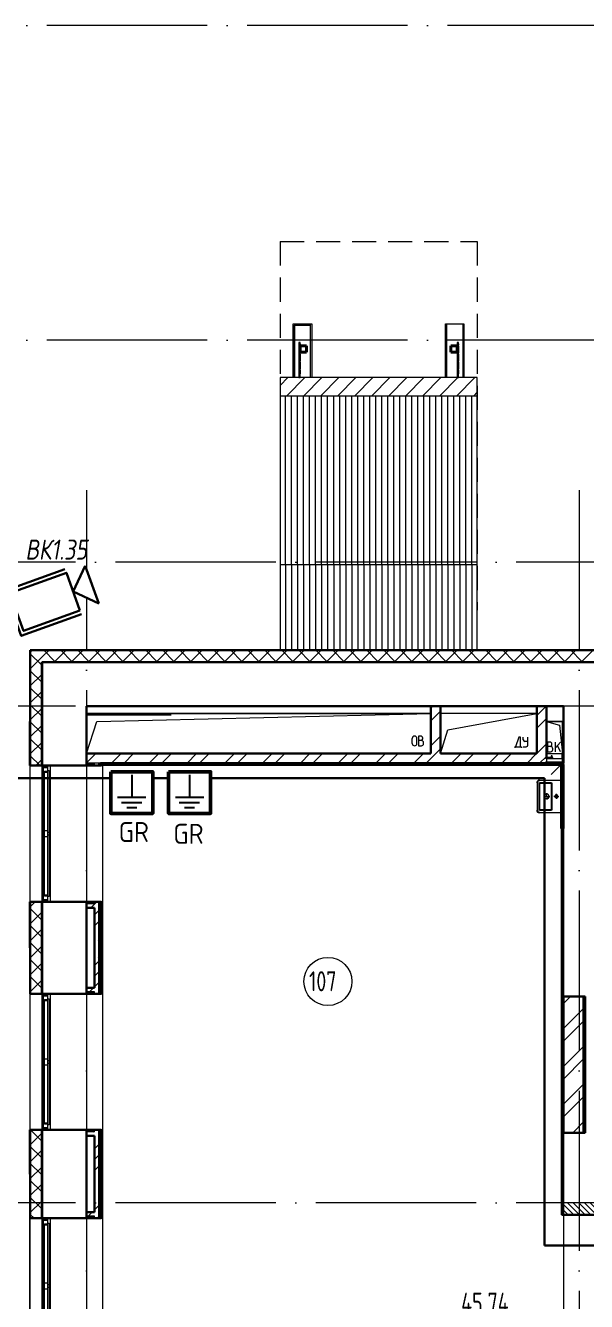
# Model space of a CAD drawing. Header units: millimetres. Extents: x -495897 to 1376592, y -28539 to 470976.
# Drawn here: x -66972 to -59972, y 347623 to 363555 of the extents above; entities that cross this region are included whole.
import ezdxf
from ezdxf.enums import TextEntityAlignment as Align

# ---------------------------------------------------------------- set-up
doc = ezdxf.new("R2010")
doc.units = ezdxf.units.MM
doc.set_wipeout_variables(frame=1)
for name, pattern in [('ADSK_Линия сетки', [25, 20, -2.5, 0, -2.5]), ('ADSK_Штриховая_ш2 п1_5', [4.5, 3, -1.5]), ('ADSK_Штриховая_ш3 п1_5', [4.5, 3, -1.5])]:
    doc.linetypes.add(name, pattern=pattern)
for name, color, linetype, lineweight in [('_ Окна', 7, 'Continuous', 9), ('RC-Видеонаблюдение', 5, 'Continuous', 30), ('RC-Линии_связи-Адресные', 5, 'Continuous', 30), ('Витраж', 7, 'Continuous', 9), ('Двери', 252, 'Continuous', 9), ('Крыша', 7, 'Continuous', 9), ('Крыша штриховка', 7, 'Continuous', 9), ('Линии', 7, 'Continuous', 9), ('Марки помещений', 252, 'Continuous', 20), ('Несущие колонны', 252, 'Continuous', 18), ('НО ВН - ВК', 164, 'Continuous', 50), ('Оборудование', 8, 'Continuous', 18), ('Ограждение', 252, 'Continuous', 9), ('Окна', 252, 'Continuous', 9), ('Оси', 252, 'Continuous', 9), ('Перекрытие', 252, 'Continuous', 18), ('Стены внутренние', 7, 'Continuous', 18), ('Стены наружные', 7, 'Continuous', 18), ('Стены штриховка', 7, 'Continuous', 9)]:
    doc.layers.add(name, color=color, linetype=linetype, lineweight=lineweight)
doc.layers.add('RC-Позиционные_обозначения', color=7, linetype='Continuous')
doc.layers.add('Узлы', color=7, linetype='Continuous')
doc.styles.add('GOST Common_3', font='', dxfattribs={"height": 3.5})
doc.styles.add('ISOCPEUR', font='isocpeur.ttf', dxfattribs={"width": 0.9, "height": 350})
doc.styles.add('RubezhCAD', font='', dxfattribs={"oblique": 10})
doc.styles.get("Standard").update_dxf_attribs({"font": ''})
doc.styles.get('GOST Common_3').set_extended_font_data('GOST 2.304 type A')
doc.styles.get('RubezhCAD').set_extended_font_data('GOST type A')
doc.styles.get('Standard').set_extended_font_data('GOST type B')

# ---------------------------------------------------------------- blocks, each defined once
blk = doc.blocks.new('RC-UGO-CAM-03')
blk.add_attdef('PSTN', text='', height=2.5).set_placement((4.63, 3.28), align=Align.BOTTOM_LEFT)
blk.add_wipeout([(3.74, 0), (6.24, 2.5), (6.24, -2.5)])
blk.add_line((6.24, 2.5), (6.24, -2.5))
blk.add_wipeout([(-3.74, -2.5), (-3.74, 2.5), (3.74, 2.5), (3.74, -2.5)])
for q in [(6.24, 2.5), (6.24, -2.5)]:
    blk.add_line((3.74, 0), q)
blk.add_lwpolyline([(3.74, 3), (-4.24, 3), (-4.24, -3), (3.74, -3)])
blk.add_lwpolyline([(3.74, -2.5), (3.74, 2.5), (-3.74, 2.5), (-3.74, -2.5), (3.74, -2.5)], close=True)
blk = doc.blocks.new('1 этаж')
at = {"layer": 'Двери', "lineweight": 18, "true_color": 0x636466}
h = blk.add_hatch(dxfattribs=at)
h.set_pattern_fill('FP_2', color=251, angle=-90, style=0, pattern_type=2)
h.set_pattern_definition([(315, (-59305.8, -12318.73), (35.3553, 35.3553), [])])
h.paths.add_polyline_path([(-59501, -13344), (-59111, -13344), (-59111, -13194), (-59501, -13194), (-59501, -13204)])
h.paths.add_polyline_path([(-59501, -11544), (-59501, -11694), (-59111, -11694), (-59111, -11544)])
at = {"color": 251, "lineweight": 18, "true_color": 0x636466}
for p, q in [((-61156, -5434), (-65456, -5434)), ((-65456, -5934), (-65324, -5534)), ((-65324, -5534), (-61156, -5434)), ((-59836, -5434), (-61036, -5434)), ((-60946, -5637), (-59836, -5434)), ((-59716, -5534), (-59552, -5578)), ((-59516, -5534), (-59716, -5534)), ((-59516, -5934), (-59516, -5534)), ((-61282, -5716), (-61312, -5716)), ((-61312, -5716), (-61312, -5836)), ((-61036, -5934), (-60946, -5637)), ((-60058, -5729), (-60101, -5849)), ((-60038, -5729), (-60058, -5729)), ((-60038, -5849), (-60038, -5729)), ((-60004, -5762), (-60004, -5729)), ((-59946, -5829), (-59946, -5729)), ((-59552, -5578), (-59516, -5934)), ((-61389, -5808), (-61389, -5745)), ((-61332, -5808), (-61332, -5745)), ((-61278, -5770), (-61312, -5770)), ((-61312, -5836), (-61275, -5836)), ((-61258, -5750), (-61258, -5740)), ((-61248, -5810), (-61248, -5800)), ((-60111, -5849), (-60111, -5864)), ((-60101, -5849), (-60111, -5849)), ((-60101, -5849), (-60038, -5849)), ((-60038, -5849), (-60028, -5849)), ((-60028, -5849), (-60028, -5864)), ((-60004, -5849), (-59966, -5849)), ((-59946, -5782), (-59984, -5782)), ((-59670, -5791), (-59700, -5791)), ((-59700, -5791), (-59700, -5911)), ((-59666, -5845), (-59700, -5845)), ((-59646, -5825), (-59646, -5815)), ((-59636, -5885), (-59636, -5875)), ((-59540, -5791), (-59600, -5863)), ((-59600, -5911), (-59600, -5791)), ((-59540, -5911), (-59576, -5834)), ((-59700, -5911), (-59663, -5911))]:
    blk.add_line(p, q, dxfattribs=at)
for centre, radius, start, end in [((-61360, -5745), 28.7, 0, 180), ((-61282, -5740), 23.3, 0, 90), ((-61360, -5808), 28.7, 180, 0), ((-61278, -5750), 20, 270, 0), ((-61278, -5800), 30, 0, 90), ((-61275, -5810), 26.7, 270, 0), ((-59984, -5762), 20, 180, 270), ((-59966, -5829), 20, 270, 0), ((-59670, -5815), 23.3, 0, 90), ((-59666, -5825), 20, 270, 0), ((-59666, -5875), 30, 0, 90), ((-59663, -5885), 26.7, 270, 0)]:
    blk.add_arc(centre, radius, start, end, dxfattribs=at)
at = {"layer": '_ Окна', "color": 251, "true_color": 0x636466}
for p, q in [((-65996, -6084), (-65996, -6109)), ((-65996, -6109), (-65938, -6109)), ((-65938, -6109), (-65938, -6084)), ((-65938, -7759), (-65996, -7759)), ((-65996, -7759), (-65996, -7784)), ((-65938, -7784), (-65938, -7759)), ((-65996, -8934), (-65996, -8959)), ((-65996, -8959), (-65938, -8959)), ((-65938, -8959), (-65938, -8934)), ((-65938, -10609), (-65996, -10609)), ((-65996, -10609), (-65996, -10634)), ((-65938, -10634), (-65938, -10609)), ((-65996, -11734), (-65996, -11759)), ((-65996, -11759), (-65938, -11759)), ((-65938, -11759), (-65938, -11734))]:
    blk.add_line(p, q, dxfattribs=at)
at = {"layer": '_ Окна', "color": 251, "lineweight": 18, "true_color": 0x636466}
for p, q in [((-65938, -6109), (-65996, -6109)), ((-65996, -6109), (-65996, -6168)), ((-65996, -6168), (-65979, -6173)), ((-65979, -6155), (-65938, -6155)), ((-65979, -6167), (-65979, -6155)), ((-65938, -6147), (-65938, -6109)), ((-65979, -7695), (-65996, -7699)), ((-65996, -7699), (-65996, -7759)), ((-65996, -7759), (-65938, -7759)), ((-65979, -7713), (-65979, -7701)), ((-65938, -7713), (-65979, -7713)), ((-65938, -7759), (-65938, -7721)), ((-65938, -8959), (-65996, -8959)), ((-65996, -8959), (-65996, -9018)), ((-65996, -9018), (-65979, -9023)), ((-65979, -9005), (-65938, -9005)), ((-65979, -9017), (-65979, -9005)), ((-65938, -8997), (-65938, -8959)), ((-65979, -10545), (-65996, -10549)), ((-65996, -10549), (-65996, -10609)), ((-65996, -10609), (-65938, -10609)), ((-65979, -10563), (-65979, -10551)), ((-65938, -10563), (-65979, -10563)), ((-65938, -10609), (-65938, -10571)), ((-65938, -11759), (-65996, -11759)), ((-65996, -11759), (-65996, -11818)), ((-65938, -11797), (-65938, -11759)), ((-65996, -11818), (-65979, -11823)), ((-65979, -11805), (-65938, -11805)), ((-65979, -11817), (-65979, -11805))]:
    blk.add_line(p, q, dxfattribs=at)
at = {"layer": 'Витраж', "color": 251, "lineweight": 18, "true_color": 0x636466, "extrusion": (0, 0, -1)}
for p, q in [((-62789, -803), (-62804, -803)), ((-62804, -803), (-62804, -818)), ((-62804, -818), (-62789, -818)), ((-62789, -834), (-62804, -834)), ((-62804, -834), (-62804, -849)), ((-62804, -849), (-62789, -849)), ((-62789, -934), (-62804, -934)), ((-62804, -934), (-62804, -949)), ((-62804, -949), (-62789, -949)), ((-62789, -818), (-62789, -803)), ((-62789, -844), (-62789, -834)), ((-62789, -949), (-62789, -934)), ((-60814, -803), (-60829, -803)), ((-60829, -803), (-60829, -818)), ((-60829, -818), (-60814, -818)), ((-60814, -834), (-60829, -834)), ((-60829, -834), (-60829, -844)), ((-60829, -849), (-60814, -849)), ((-60814, -934), (-60829, -934)), ((-60829, -934), (-60829, -949)), ((-60829, -949), (-60814, -949)), ((-60814, -818), (-60814, -803)), ((-60814, -849), (-60814, -834)), ((-60814, -949), (-60814, -934)), ((-62789, -1034), (-62804, -1034)), ((-62804, -1034), (-62804, -1049)), ((-62804, -1049), (-62789, -1049)), ((-62789, -1049), (-62789, -1034)), ((-60814, -1034), (-60829, -1034)), ((-60829, -1034), (-60829, -1049)), ((-60829, -1049), (-60814, -1049)), ((-60814, -1049), (-60814, -1034)), ((-62789, -1134), (-62804, -1134)), ((-62804, -1134), (-62804, -1149)), ((-62804, -1149), (-62789, -1149)), ((-62789, -1149), (-62789, -1134)), ((-60814, -1134), (-60829, -1134)), ((-60829, -1134), (-60829, -1149)), ((-60829, -1149), (-60814, -1149)), ((-60814, -1149), (-60814, -1134))]:
    blk.add_line(p, q, dxfattribs=at)
at = {"layer": 'Витраж', "color": 251, "true_color": 0x636466}
for p, q in [((-62804, -818), (-62804, -834)), ((-62804, -849), (-62804, -934)), ((-62804, -949), (-62804, -1034)), ((-62789, -818), (-62789, -834)), ((-62789, -924), (-62789, -934)), ((-62789, -949), (-62789, -1034)), ((-60829, -818), (-60829, -834)), ((-60829, -924), (-60829, -934)), ((-60829, -949), (-60829, -1034)), ((-60814, -818), (-60814, -834)), ((-60814, -849), (-60814, -934)), ((-60814, -949), (-60814, -1034)), ((-62804, -1049), (-62804, -1134)), ((-62789, -1049), (-62789, -1134)), ((-60829, -1049), (-60829, -1134)), ((-60814, -1049), (-60814, -1134)), ((-62804, -1149), (-62804, -1191)), ((-62789, -1149), (-62789, -1191)), ((-60829, -1149), (-60829, -1191)), ((-60814, -1149), (-60814, -1191))]:
    blk.add_line(p, q, dxfattribs=at)
at = {"layer": 'Витраж', "color": 251, "lineweight": 18, "true_color": 0x636466}
for p, q in [((-62789, -1191), (-62804, -1191)), ((-62804, -1191), (-62804, -1239)), ((-62804, -1239), (-62789, -1239)), ((-62789, -1239), (-62789, -1191)), ((-60814, -1191), (-60829, -1191)), ((-60829, -1191), (-60829, -1239)), ((-60829, -1239), (-60814, -1239)), ((-60814, -1239), (-60814, -1191))]:
    blk.add_line(p, q, dxfattribs=at)
at = {"layer": 'Двери', "color": 251, "linetype": 'ADSK_Штриховая_ш2 п1_5', "true_color": 0x636466}
for p, q in [((-59501, -11544), (-59501, -11694)), ((-59501, -11694), (-59111, -11694))]:
    blk.add_line(p, q, dxfattribs=at)
at = {"layer": 'Крыша', "color": 251, "linetype": 'Continuous', "true_color": 0x636466}
for p, q in [((-63039, -1337), (-62942, -1239)), ((-62956, -1466), (-62729, -1239)), ((-62744, -1466), (-62517, -1239)), ((-62532, -1466), (-62305, -1239)), ((-62320, -1466), (-62093, -1239)), ((-62107, -1466), (-61881, -1239)), ((-61895, -1466), (-61669, -1239)), ((-61683, -1466), (-61457, -1239)), ((-61471, -1466), (-61245, -1239)), ((-61259, -1466), (-61032, -1239)), ((-61047, -1466), (-60820, -1239)), ((-60835, -1466), (-60608, -1239)), ((-60623, -1466), (-60579, -1423))]:
    blk.add_line(p, q, dxfattribs=at)
at = {"layer": 'Крыша', "color": 251, "lineweight": 18, "true_color": 0x636466}
for p, q in [((-60579, -1239), (-63039, -1239)), ((-63039, -1239), (-63039, -1466)), ((-60579, -1466), (-60579, -1239)), ((-63039, -1466), (-60579, -1466))]:
    blk.add_line(p, q, dxfattribs=at)
at = {"layer": 'Крыша', "color": 251, "true_color": 0x636466}
for p, q in [((-63039, -1466), (-63039, -4642)), ((-60579, -4642), (-60579, -1466)), ((-63039, -3572), (-60579, -3572))]:
    blk.add_line(p, q, dxfattribs=at)
at = {"layer": 'Крыша штриховка', "color": 251, "linetype": 'Continuous', "true_color": 0x636466}
for p, q in [((-62970, -3572), (-62970, -1466)), ((-62895, -3572), (-62895, -1466)), ((-62820, -3572), (-62820, -1466)), ((-62745, -3572), (-62745, -1466)), ((-62670, -3572), (-62670, -1466)), ((-62595, -3572), (-62595, -1466)), ((-62520, -3572), (-62520, -1466)), ((-62445, -3572), (-62445, -1466)), ((-62370, -3572), (-62370, -1466)), ((-62295, -3572), (-62295, -1466)), ((-62220, -3572), (-62220, -1466)), ((-62145, -3572), (-62145, -1466)), ((-62070, -3572), (-62070, -1466)), ((-61995, -3572), (-61995, -1466)), ((-61920, -3572), (-61920, -1466)), ((-61845, -3572), (-61845, -1466)), ((-61770, -3572), (-61770, -1466)), ((-61695, -3572), (-61695, -1466)), ((-61620, -3572), (-61620, -1466)), ((-61545, -3572), (-61545, -1466)), ((-61470, -3572), (-61470, -1466)), ((-61395, -3572), (-61395, -1466)), ((-61320, -3572), (-61320, -1466)), ((-61245, -3572), (-61245, -1466)), ((-61170, -3572), (-61170, -1466)), ((-61095, -3572), (-61095, -1466)), ((-61020, -3572), (-61020, -1466)), ((-60945, -3572), (-60945, -1466)), ((-60870, -3572), (-60870, -1466)), ((-60795, -3572), (-60795, -1466)), ((-60720, -3572), (-60720, -1466)), ((-60645, -3572), (-60645, -1466)), ((-62970, -3572), (-62970, -4642)), ((-62895, -3572), (-62895, -4642)), ((-62820, -3572), (-62820, -4642)), ((-62745, -3572), (-62745, -4642)), ((-62670, -3572), (-62670, -4642)), ((-62595, -3572), (-62595, -4642)), ((-62520, -3572), (-62520, -4642)), ((-62445, -3572), (-62445, -4642)), ((-62370, -3572), (-62370, -4642)), ((-62295, -3572), (-62295, -4642)), ((-62220, -3572), (-62220, -4642)), ((-62145, -3572), (-62145, -4642)), ((-62070, -3572), (-62070, -4642)), ((-61995, -3572), (-61995, -4642)), ((-61920, -3572), (-61920, -4642)), ((-61845, -3572), (-61845, -4642)), ((-61770, -3572), (-61770, -4642)), ((-61695, -3572), (-61695, -4642)), ((-61620, -3572), (-61620, -4642)), ((-61545, -3572), (-61545, -4642)), ((-61470, -3572), (-61470, -4642)), ((-61395, -3572), (-61395, -4642)), ((-61320, -3572), (-61320, -4642)), ((-61245, -3572), (-61245, -4642)), ((-61170, -3572), (-61170, -4642)), ((-61095, -3572), (-61095, -4642)), ((-61020, -3572), (-61020, -4642)), ((-60945, -3572), (-60945, -4642)), ((-60870, -3572), (-60870, -4642)), ((-60795, -3572), (-60795, -4642)), ((-60720, -3572), (-60720, -4642)), ((-60645, -3572), (-60645, -4642))]:
    blk.add_line(p, q, dxfattribs=at)
at = {"layer": 'Линии', "color": 251, "linetype": 'ADSK_Штриховая_ш3 п1_5', "lineweight": 18, "ltscale": 100, "true_color": 0x636466}
for p, q in [((-63039, 458), (-60579, 458)), ((-63039, 458), (-63039, -4142)), ((-60579, 458), (-60579, -4142))]:
    blk.add_line(p, q, dxfattribs=at)
at = {"layer": 'Линии', "color": 251, "lineweight": 18, "ltscale": 100, "true_color": 0x636466}
for p, q in [((-65456, -5344), (-65456, -5451)), ((-65456, -5451), (-64396, -5451))]:
    blk.add_line(p, q, dxfattribs=at)
at = {"layer": 'Марки помещений', "color": 251, "true_color": 0x636466}
blk.add_circle((-62442, -8780), 300, dxfattribs=at)
at = {"layer": 'Несущие колонны', "color": 251, "lineweight": 40, "true_color": 0x636466}
for p, q in [((-62789, -924), (-62789, -844)), ((-62789, -844), (-62709, -844)), ((-62709, -844), (-62789, -844)), ((-62789, -844), (-62789, -924)), ((-62709, -924), (-62789, -924)), ((-62789, -924), (-62709, -924)), ((-62709, -844), (-62709, -924)), ((-62709, -924), (-62709, -844)), ((-60909, -924), (-60909, -844)), ((-60909, -844), (-60829, -844)), ((-60829, -844), (-60909, -844)), ((-60909, -844), (-60909, -924)), ((-60829, -924), (-60909, -924)), ((-60909, -924), (-60829, -924)), ((-60829, -844), (-60829, -924)), ((-60829, -924), (-60829, -844))]:
    blk.add_line(p, q, dxfattribs=at)
at = {"layer": 'Оборудование', "color": 251, "true_color": 0x636466}
for p, q in [((-59716, -5999), (-59716, -6035)), ((-59516, -5999), (-59716, -5999)), ((-59715, -6036), (-59517, -6036)), ((-59709, -6036), (-59709, -6046)), ((-59708, -6047), (-59524, -6047)), ((-59700, -5983), (-59700, -5988)), ((-59654, -5983), (-59700, -5983)), ((-59700, -5988), (-59654, -5988)), ((-59697, -6048), (-59697, -6054)), ((-59697, -6054), (-59535, -6054)), ((-59688, -6047), (-59688, -6046)), ((-59688, -6047), (-59688, -6046)), ((-59688, -6054), (-59688, -6056)), ((-59659, -5983), (-59659, -5999)), ((-59640, -5983), (-59659, -5983)), ((-59655, -5981), (-59657, -5983)), ((-59516, -6054), (-59657, -6195)), ((-59655, -5963), (-59655, -5981)), ((-59643, -5963), (-59655, -5963)), ((-59643, -5981), (-59655, -5981)), ((-59636, -5983), (-59644, -5983)), ((-59644, -5988), (-59636, -5988)), ((-59643, -5981), (-59643, -5963)), ((-59641, -5983), (-59643, -5981)), ((-59640, -5999), (-59640, -5983)), ((-59636, -5988), (-59636, -5983)), ((-59619, -6056), (-59619, -6054)), ((-59544, -6046), (-59544, -6047)), ((-59544, -6047), (-59544, -6046)), ((-59535, -6054), (-59535, -6048)), ((-59523, -6046), (-59523, -6036)), ((-59516, -6035), (-59516, -5999)), ((-59688, -6056), (-59684, -6056)), ((-59623, -6056), (-59684, -6056)), ((-59623, -6056), (-59619, -6056))]:
    blk.add_line(p, q, dxfattribs=at)
for points, knots in [([(-59716, -6035), (-59716, -6035), (-59716, -6035), (-59716, -6036), (-59716, -6036), (-59715, -6036), (-59715, -6036), (-59715, -6036), (-59715, -6036), (-59715, -6036)], [0, 0, 0, 0, 0.166667, 0.333333, 0.458333, 0.583333, 0.708333, 0.833333, 1, 1, 1, 1]), ([(-59709, -6046), (-59709, -6046), (-59709, -6046), (-59709, -6046), (-59709, -6046), (-59708, -6047), (-59708, -6047), (-59708, -6047), (-59708, -6047), (-59708, -6047), (-59708, -6047)], [0, 0, 0, 0, 0.166667, 0.333333, 0.458333, 0.583333, 0.666667, 0.75, 0.833333, 1, 1, 1, 1]), ([(-59698, -6047), (-59698, -6047), (-59698, -6047), (-59698, -6047), (-59698, -6047), (-59697, -6047), (-59697, -6047), (-59697, -6047), (-59697, -6047), (-59697, -6048), (-59697, -6048), (-59697, -6048), (-59697, -6048)], [0, 0, 0, 0, 0.166667, 0.25, 0.333333, 0.416667, 0.5, 0.583333, 0.666667, 0.75, 0.833333, 1, 1, 1, 1]), ([(-59535, -6048), (-59535, -6048), (-59535, -6048), (-59535, -6048), (-59535, -6047), (-59534, -6047), (-59534, -6047), (-59534, -6047), (-59534, -6047), (-59534, -6047), (-59534, -6047), (-59533, -6047), (-59533, -6047)], [-1, -1, -1, -1, -0.833333, -0.75, -0.666667, -0.583333, -0.5, -0.416667, -0.333333, -0.25, -0.166667, 0, 0, 0, 0]), ([(-59524, -6047), (-59524, -6047), (-59524, -6047), (-59523, -6047), (-59523, -6047), (-59523, -6047), (-59523, -6046), (-59523, -6046), (-59523, -6046), (-59523, -6046), (-59523, -6046)], [-1, -1, -1, -1, -0.833333, -0.75, -0.666667, -0.583333, -0.458333, -0.333333, -0.166667, 0, 0, 0, 0]), ([(-59517, -6036), (-59517, -6036), (-59517, -6036), (-59516, -6036), (-59516, -6036), (-59516, -6036), (-59516, -6036), (-59516, -6035), (-59516, -6035), (-59516, -6035)], [-1, -1, -1, -1, -0.833333, -0.75, -0.583333, -0.458333, -0.333333, -0.166667, 0, 0, 0, 0])]:
    blk.add_open_spline(points, degree=3, knots=knots, dxfattribs=at)
at = {"layer": 'Ограждение', "color": 251, "true_color": 0x636466}
for p, q in [((-65906, -6084), (-65906, -7784)), ((-65456, -6084), (-65456, -7784)), ((-65271, -6084), (-65256, -6084)), ((-65256, -6074), (-65256, -13779)), ((-59531, -6079), (-65256, -6079)), ((-65256, -6084), (-65256, -7784)), ((-59526, -6869), (-59526, -11694)), ((-65256, -7784), (-65271, -7784)), ((-65906, -8934), (-65906, -10634)), ((-65456, -8934), (-65456, -10634)), ((-65271, -8934), (-65256, -8934)), ((-65256, -8934), (-65256, -10634)), ((-65256, -10634), (-65271, -10634)), ((-65906, -11734), (-65906, -13434)), ((-65456, -11734), (-65456, -13434)), ((-65271, -11734), (-65256, -11734)), ((-65256, -11734), (-65256, -13434)), ((-59521, -11694), (-59526, -11694))]:
    blk.add_line(p, q, dxfattribs=at)
at = {"layer": 'Окна', "color": 251, "true_color": 0x636466}
for p, q in [((-65996, -6168), (-65996, -7699)), ((-65979, -6899), (-65979, -6167)), ((-65979, -6167), (-65938, -6167)), ((-65938, -6919), (-65938, -6147)), ((-65938, -6147), (-65921, -6147)), ((-65921, -6147), (-65921, -6919)), ((-65979, -6969), (-65979, -6899)), ((-65938, -6899), (-65979, -6899)), ((-65979, -7701), (-65979, -6969)), ((-65979, -6969), (-65938, -6969)), ((-65938, -6949), (-65938, -6919)), ((-65921, -6919), (-65938, -6919)), ((-65938, -7721), (-65938, -6949)), ((-65938, -6949), (-65921, -6949)), ((-65921, -6919), (-65921, -6949)), ((-65921, -6949), (-65921, -7721)), ((-65938, -7701), (-65979, -7701)), ((-65921, -7721), (-65938, -7721)), ((-65996, -9018), (-65996, -10549)), ((-65979, -9749), (-65979, -9017)), ((-65979, -9017), (-65938, -9017)), ((-65938, -9769), (-65938, -8997)), ((-65938, -8997), (-65921, -8997)), ((-65921, -8997), (-65921, -9769)), ((-65979, -9819), (-65979, -9749)), ((-65938, -9749), (-65979, -9749)), ((-65979, -10551), (-65979, -9819)), ((-65979, -9819), (-65938, -9819)), ((-65938, -9799), (-65938, -9769)), ((-65921, -9769), (-65938, -9769)), ((-65938, -10571), (-65938, -9799)), ((-65938, -9799), (-65921, -9799)), ((-65921, -9769), (-65921, -9799)), ((-65921, -9799), (-65921, -10571)), ((-65938, -10551), (-65979, -10551)), ((-65921, -10571), (-65938, -10571)), ((-65996, -11818), (-65996, -13349)), ((-65979, -12549), (-65979, -11817)), ((-65979, -11817), (-65938, -11817)), ((-65938, -12569), (-65938, -11797)), ((-65938, -11797), (-65921, -11797)), ((-65921, -11797), (-65921, -12569)), ((-65979, -12619), (-65979, -12549)), ((-65938, -12549), (-65979, -12549)), ((-65938, -12599), (-65938, -12569)), ((-65921, -12569), (-65938, -12569)), ((-65921, -12569), (-65921, -12599)), ((-65979, -13351), (-65979, -12619)), ((-65979, -12619), (-65938, -12619)), ((-65938, -13371), (-65938, -12599)), ((-65938, -12599), (-65921, -12599)), ((-65921, -12599), (-65921, -13371))]:
    blk.add_line(p, q, dxfattribs=at)
at = {"layer": 'Оси', "color": 251, "linetype": 'ADSK_Линия сетки', "ltscale": 100, "true_color": 0x636466}
for p, q in [((-26448, 3156), (-72528, 3156)), ((-26448, -774), (-72528, -774)), ((-65456, -2644), (-65456, -33770)), ((-59306, -2644), (-59306, -33770)), ((4411, -3544), (-72528, -3544)), ((4411, -5344), (-72528, -5344)), ((4411, -11544), (-72528, -11544))]:
    blk.add_line(p, q, dxfattribs=at)
at = {"layer": 'Перекрытие', "color": 251, "ltscale": 100, "true_color": 0x636466}
for p, q in [((-65456, -5434), (-61156, -5434)), ((-59716, -5534), (-59516, -5534)), ((-59516, -5534), (-59516, -5934))]:
    blk.add_line(p, q, dxfattribs=at)
at = {"layer": 'Стены внутренние', "color": 251, "lineweight": 30, "true_color": 0x636466}
for p, q in [((-66158, -4642), (-66158, -6084)), ((-58781, -4642), (-66158, -4642)), ((-58781, -4794), (-66006, -4794)), ((-65456, -5934), (-65456, -5344)), ((-65456, -5344), (-61156, -5344)), ((-61036, -5344), (-59836, -5344)), ((-59716, -5344), (-59501, -5344)), ((-59501, -5344), (-59501, -5934)), ((-66158, -6084), (-66016, -6084)), ((-66006, -6084), (-65456, -6084)), ((-59501, -6069), (-59501, -6869)), ((-66158, -7784), (-66158, -8934)), ((-66016, -7784), (-66158, -7784)), ((-65456, -7784), (-66006, -7784)), ((-66006, -7784), (-66006, -8934)), ((-65456, -8859), (-65456, -7859)), ((-66158, -8934), (-66016, -8934)), ((-66006, -8934), (-65456, -8934)), ((-59501, -8969), (-59231, -8969)), ((-59231, -8969), (-59231, -10669)), ((-66158, -10634), (-66158, -11734)), ((-66016, -10634), (-66158, -10634)), ((-65456, -10634), (-66006, -10634)), ((-66006, -10634), (-66006, -11734)), ((-59231, -10669), (-59501, -10669)), ((-65456, -11659), (-65456, -10709)), ((-66158, -11734), (-66016, -11734)), ((-66006, -11734), (-65456, -11734)), ((-59501, -11694), (-59111, -11694))]:
    blk.add_line(p, q, dxfattribs=at)
at = {"layer": 'Стены внутренние', "color": 251, "linetype": 'Continuous', "lineweight": 9, "true_color": 0x636466}
for p, q in [((-66156, -4666), (-66134, -4644)), ((-66016, -4828), (-66156, -4688)), ((-66156, -4878), (-66006, -4728)), ((-66006, -4728), (-65922, -4644)), ((-65848, -4784), (-65988, -4644)), ((-65850, -4784), (-65710, -4644)), ((-65636, -4784), (-65776, -4644)), ((-65687, -4644), (-65689, -4642)), ((-65637, -4784), (-65497, -4644)), ((-65424, -4784), (-65564, -4644)), ((-65425, -4784), (-65285, -4644)), ((-65212, -4784), (-65352, -4644)), ((-65213, -4784), (-65073, -4644)), ((-65000, -4784), (-65140, -4644)), ((-65001, -4784), (-64861, -4644)), ((-64787, -4784), (-64927, -4644)), ((-64789, -4784), (-64649, -4644)), ((-64575, -4784), (-64715, -4644)), ((-64577, -4784), (-64437, -4644)), ((-64363, -4784), (-64503, -4644)), ((-64365, -4784), (-64225, -4644)), ((-64363, -4642), (-64364, -4644)), ((-64151, -4784), (-64291, -4644)), ((-64280, -4644), (-64281, -4642)), ((-64152, -4784), (-64012, -4644)), ((-63939, -4784), (-64079, -4644)), ((-63940, -4784), (-63800, -4644)), ((-63727, -4784), (-63867, -4644)), ((-63728, -4784), (-63588, -4644)), ((-63693, -4644), (-63694, -4642)), ((-63515, -4784), (-63655, -4644)), ((-63541, -4642), (-63543, -4644)), ((-63516, -4784), (-63376, -4644)), ((-63303, -4784), (-63443, -4644)), ((-63307, -4642), (-63308, -4644)), ((-63304, -4784), (-63164, -4644)), ((-63090, -4784), (-63230, -4644)), ((-63092, -4784), (-62952, -4644)), ((-62878, -4784), (-63018, -4644)), ((-62880, -4784), (-62740, -4644)), ((-62666, -4784), (-62806, -4644)), ((-62668, -4784), (-62528, -4644)), ((-62454, -4784), (-62594, -4644)), ((-62486, -4643), (-62487, -4644)), ((-62455, -4784), (-62315, -4644)), ((-62242, -4784), (-62382, -4644)), ((-62243, -4784), (-62103, -4644)), ((-62030, -4784), (-62170, -4644)), ((-62031, -4784), (-61891, -4644)), ((-61818, -4784), (-61958, -4644)), ((-61819, -4784), (-61679, -4644)), ((-61816, -4644), (-61817, -4642)), ((-61605, -4784), (-61745, -4644)), ((-61607, -4784), (-61467, -4644)), ((-61393, -4784), (-61533, -4644)), ((-61395, -4784), (-61255, -4644)), ((-61181, -4784), (-61321, -4644)), ((-61183, -4784), (-61043, -4644)), ((-60969, -4784), (-61109, -4644)), ((-60970, -4784), (-60830, -4644)), ((-60757, -4784), (-60897, -4644)), ((-60758, -4784), (-60618, -4644)), ((-60726, -4642), (-60726, -4642)), ((-60545, -4784), (-60685, -4644)), ((-60546, -4784), (-60406, -4644)), ((-60491, -4642), (-60492, -4644)), ((-60333, -4784), (-60473, -4644)), ((-60408, -4644), (-60409, -4642)), ((-60334, -4784), (-60194, -4644)), ((-60121, -4784), (-60261, -4644)), ((-60122, -4784), (-59982, -4644)), ((-59908, -4784), (-60048, -4644)), ((-59910, -4784), (-59770, -4644)), ((-59696, -4784), (-59836, -4644)), ((-59698, -4784), (-59558, -4644)), ((-59670, -4642), (-59671, -4644)), ((-59484, -4784), (-59624, -4644)), ((-59486, -4784), (-59346, -4644)), ((-59272, -4784), (-59412, -4644)), ((-59273, -4784), (-59133, -4644)), ((-66156, -4882), (-66156, -4882)), ((-66016, -5040), (-66156, -4900)), ((-66156, -5090), (-66016, -4950)), ((-66016, -5252), (-66156, -5112)), ((-66156, -5302), (-66016, -5162)), ((-66016, -5465), (-66156, -5325)), ((-66156, -5514), (-66016, -5374)), ((-66156, -5492), (-66156, -5492)), ((-66016, -5677), (-66156, -5537)), ((-66156, -5726), (-66016, -5586)), ((-66156, -5695), (-66156, -5695)), ((-66016, -5889), (-66156, -5749)), ((-66156, -5939), (-66016, -5799)), ((-66033, -6084), (-66156, -5961)), ((-66156, -6000), (-66156, -6000)), ((-66087, -6082), (-66016, -6011)), ((-66156, -6068), (-66158, -6064)), ((-66146, -6084), (-66148, -6082)), ((-66156, -7848), (-66094, -7786)), ((-66016, -7798), (-66030, -7784)), ((-66016, -8010), (-66156, -7870)), ((-66156, -8060), (-66016, -7920)), ((-66156, -7930), (-66156, -7930)), ((-66016, -8222), (-66156, -8082)), ((-66156, -8272), (-66016, -8132)), ((-66156, -8235), (-66156, -8235)), ((-66016, -8434), (-66156, -8294)), ((-66156, -8484), (-66016, -8344)), ((-66016, -8647), (-66156, -8507)), ((-66156, -8696), (-66016, -8556)), ((-66016, -8859), (-66156, -8719)), ((-66156, -8908), (-66016, -8768)), ((-66156, -8845), (-66156, -8845)), ((-66155, -8932), (-66156, -8931)), ((-66016, -10768), (-66148, -10636)), ((-66156, -10818), (-66016, -10678)), ((-66016, -10980), (-66156, -10840)), ((-66156, -11030), (-66016, -10890)), ((-66016, -11192), (-66156, -11052)), ((-66156, -11080), (-66156, -11080)), ((-66156, -11242), (-66016, -11102)), ((-66016, -11404), (-66156, -11264)), ((-66156, -11283), (-66156, -11283)), ((-66156, -11454), (-66016, -11314)), ((-66016, -11616), (-66156, -11476)), ((-66156, -11666), (-66016, -11526)), ((-66156, -11588), (-66156, -11588)), ((-66113, -11732), (-66156, -11689))]:
    blk.add_line(p, q, dxfattribs=at)
at = {"layer": 'Стены внутренние', "color": 251, "true_color": 0x636466}
for p, q in [((-59501, -6054), (-59501, -6069)), ((-66158, -7784), (-66158, -6084)), ((-66006, -7784), (-66006, -6084)), ((-59501, -6869), (-59501, -8969)), ((-66158, -10634), (-66158, -8934)), ((-66006, -10634), (-66006, -8934)), ((-59501, -10669), (-59501, -13784)), ((-66158, -13434), (-66158, -11734)), ((-66006, -13434), (-66006, -11734))]:
    blk.add_line(p, q, dxfattribs=at)
at = {"layer": 'Стены наружные', "color": 251, "true_color": 0x636466}
for p, q in [((-62874, -1239), (-62874, -567)), ((-62874, -567), (-62644, -567)), ((-62859, -582), (-62859, -1239)), ((-62659, -582), (-62859, -582)), ((-62859, -1239), (-62859, -584)), ((-62859, -584), (-62659, -584)), ((-62659, -1239), (-62659, -582)), ((-62644, -567), (-62644, -1239)), ((-60974, -567), (-60744, -567)), ((-60974, -1239), (-60974, -567)), ((-60959, -1239), (-60959, -582)), ((-60759, -582), (-60759, -1239)), ((-60744, -567), (-60744, -1239)), ((-59304, -4637), (-56506, -4637)), ((-59304, -4642), (-59304, -4637)), ((-59716, -5934), (-59516, -5934)), ((-59501, -11694), (-59501, -10669)), ((-66163, -13984), (-66163, -11184)), ((-66158, -11734), (-66163, -11734))]:
    blk.add_line(p, q, dxfattribs=at)
at = {"layer": 'Стены наружные', "color": 251, "linetype": 'Continuous', "lineweight": 9, "true_color": 0x636466}
for p, q in [((-66006, -4804), (-66016, -4804)), ((-66006, -4904), (-66016, -4904)), ((-66006, -5004), (-66016, -5004)), ((-66006, -5104), (-66016, -5104)), ((-66006, -5204), (-66016, -5204)), ((-66006, -5304), (-66016, -5304)), ((-66006, -5404), (-66016, -5404)), ((-61156, -5367), (-61133, -5344)), ((-61156, -5524), (-61036, -5404)), ((-59836, -5461), (-59718, -5344)), ((-66006, -5504), (-66016, -5504)), ((-59836, -5618), (-59716, -5498)), ((-66006, -5604), (-66016, -5604)), ((-66006, -5704), (-66016, -5704)), ((-61156, -5838), (-61036, -5718)), ((-66006, -5804), (-66016, -5804)), ((-61094, -5934), (-61036, -5875)), ((-59836, -5933), (-59716, -5813)), ((-66159, -5925), (-66163, -5931)), ((-66006, -5904), (-66016, -5904)), ((-66006, -6004), (-66016, -6004)), ((-65456, -6052), (-65337, -5934)), ((-65143, -6054), (-65023, -5934)), ((-65013, -6069), (-64998, -6054)), ((-64986, -6054), (-64866, -5934)), ((-64672, -6054), (-64552, -5934)), ((-64589, -6069), (-64574, -6054)), ((-64514, -6054), (-64394, -5934)), ((-64200, -6054), (-64080, -5934)), ((-64165, -6069), (-64150, -6054)), ((-64043, -6054), (-63923, -5934)), ((-63740, -6069), (-63725, -6054)), ((-63729, -6054), (-63609, -5934)), ((-63571, -6054), (-63451, -5934)), ((-63316, -6069), (-63301, -6054)), ((-63257, -6054), (-63137, -5934)), ((-63100, -6054), (-62980, -5934)), ((-62892, -6069), (-62877, -6054)), ((-62786, -6054), (-62666, -5934)), ((-62629, -6054), (-62509, -5934)), ((-62468, -6069), (-62453, -6054)), ((-62314, -6054), (-62194, -5934)), ((-62157, -6054), (-62037, -5934)), ((-62043, -6069), (-62028, -6054)), ((-61843, -6054), (-61723, -5934)), ((-61686, -6054), (-61566, -5934)), ((-61619, -6069), (-61604, -6054)), ((-61371, -6054), (-61251, -5934)), ((-61214, -6054), (-61094, -5934)), ((-61195, -6069), (-61180, -6054)), ((-60900, -6054), (-60780, -5934)), ((-60771, -6069), (-60756, -6054)), ((-60743, -6054), (-60623, -5934)), ((-60428, -6054), (-60308, -5934)), ((-60346, -6069), (-60331, -6054)), ((-60271, -6054), (-60151, -5934)), ((-59957, -6054), (-59837, -5934)), ((-59922, -6069), (-59907, -6054)), ((-59800, -6054), (-59716, -5970)), ((-66158, -6064), (-66158, -6063)), ((-65452, -6084), (-65440, -6071)), ((-65440, -6071), (-65427, -6059)), ((-65230, -6074), (-65225, -6069)), ((-65160, -6074), (-65155, -6069)), ((-65089, -6074), (-65084, -6069)), ((-65018, -6074), (-65013, -6069)), ((-64947, -6074), (-64942, -6069)), ((-64877, -6074), (-64872, -6069)), ((-64806, -6074), (-64801, -6069)), ((-64735, -6074), (-64730, -6069)), ((-64665, -6074), (-64660, -6069)), ((-64594, -6074), (-64589, -6069)), ((-64523, -6074), (-64518, -6069)), ((-64453, -6074), (-64448, -6069)), ((-64382, -6074), (-64377, -6069)), ((-64311, -6074), (-64306, -6069)), ((-64240, -6074), (-64235, -6069)), ((-64170, -6074), (-64165, -6069)), ((-64099, -6074), (-64094, -6069)), ((-64028, -6074), (-64023, -6069)), ((-63958, -6074), (-63953, -6069)), ((-63887, -6074), (-63882, -6069)), ((-63816, -6074), (-63811, -6069)), ((-63745, -6074), (-63740, -6069)), ((-63675, -6074), (-63670, -6069)), ((-63604, -6074), (-63599, -6069)), ((-63533, -6074), (-63528, -6069)), ((-63463, -6074), (-63458, -6069)), ((-63392, -6074), (-63387, -6069)), ((-63321, -6074), (-63316, -6069)), ((-63250, -6074), (-63245, -6069)), ((-63180, -6074), (-63175, -6069)), ((-63109, -6074), (-63104, -6069)), ((-63038, -6074), (-63033, -6069)), ((-62968, -6074), (-62963, -6069)), ((-62897, -6074), (-62892, -6069)), ((-62826, -6074), (-62821, -6069)), ((-62755, -6074), (-62750, -6069)), ((-62685, -6074), (-62680, -6069)), ((-62614, -6074), (-62609, -6069)), ((-62543, -6074), (-62538, -6069)), ((-62473, -6074), (-62468, -6069)), ((-62402, -6074), (-62397, -6069)), ((-62331, -6074), (-62326, -6069)), ((-62260, -6074), (-62255, -6069)), ((-62190, -6074), (-62185, -6069)), ((-62119, -6074), (-62114, -6069)), ((-62048, -6074), (-62043, -6069)), ((-61978, -6074), (-61973, -6069)), ((-61907, -6074), (-61902, -6069)), ((-61836, -6074), (-61831, -6069)), ((-61766, -6074), (-61761, -6069)), ((-61695, -6074), (-61690, -6069)), ((-61624, -6074), (-61619, -6069)), ((-61553, -6074), (-61548, -6069)), ((-61483, -6074), (-61478, -6069)), ((-61412, -6074), (-61407, -6069)), ((-61341, -6074), (-61336, -6069)), ((-61271, -6074), (-61266, -6069)), ((-61200, -6074), (-61195, -6069)), ((-61129, -6074), (-61124, -6069)), ((-61058, -6074), (-61053, -6069)), ((-60988, -6074), (-60983, -6069)), ((-60917, -6074), (-60912, -6069)), ((-60846, -6074), (-60841, -6069)), ((-60776, -6074), (-60771, -6069)), ((-60705, -6074), (-60700, -6069)), ((-60634, -6074), (-60629, -6069)), ((-60563, -6074), (-60558, -6069)), ((-60493, -6074), (-60488, -6069)), ((-60422, -6074), (-60417, -6069)), ((-60351, -6074), (-60346, -6069)), ((-60281, -6074), (-60276, -6069)), ((-60210, -6074), (-60205, -6069)), ((-60139, -6074), (-60134, -6069)), ((-60068, -6074), (-60063, -6069)), ((-59998, -6074), (-59993, -6069)), ((-59927, -6074), (-59922, -6069)), ((-59856, -6074), (-59851, -6069)), ((-59786, -6074), (-59781, -6069)), ((-59715, -6074), (-59710, -6069)), ((-59644, -6074), (-59639, -6069)), ((-59573, -6074), (-59568, -6069)), ((-59531, -6102), (-59501, -6072)), ((-59531, -6526), (-59501, -6496)), ((-59521, -6870), (-59520, -6869)), ((-59521, -6940), (-59516, -6935)), ((-59521, -7011), (-59516, -7006)), ((-59516, -6935), (-59501, -6920)), ((-59521, -7082), (-59516, -7077)), ((-59521, -7152), (-59516, -7147)), ((-59521, -7223), (-59516, -7218)), ((-59521, -7294), (-59516, -7289)), ((-59521, -7365), (-59516, -7360)), ((-59521, -7435), (-59516, -7430)), ((-59516, -7360), (-59501, -7345)), ((-59521, -7506), (-59516, -7501)), ((-59521, -7577), (-59516, -7572)), ((-59521, -7647), (-59516, -7642)), ((-66006, -7804), (-66016, -7804)), ((-65456, -7784), (-65455, -7784)), ((-65356, -7815), (-65324, -7784)), ((-59521, -7718), (-59516, -7713)), ((-59521, -7789), (-59516, -7784)), ((-59516, -7784), (-59501, -7769)), ((-66006, -7904), (-66016, -7904)), ((-65399, -7859), (-65356, -7815)), ((-65356, -7950), (-65306, -7900)), ((-65306, -7846), (-65293, -7834)), ((-65293, -7834), (-65281, -7821)), ((-65276, -7816), (-65271, -7811)), ((-65276, -7887), (-65271, -7882)), ((-65276, -7958), (-65271, -7953)), ((-59521, -7860), (-59516, -7855)), ((-59521, -7930), (-59516, -7925)), ((-66006, -8004), (-66016, -8004)), ((-66006, -8104), (-66016, -8104)), ((-65356, -8085), (-65306, -8035)), ((-65306, -8058), (-65293, -8046)), ((-65293, -8046), (-65281, -8033)), ((-65281, -8033), (-65276, -8028)), ((-65276, -8028), (-65271, -8023)), ((-65276, -8099), (-65271, -8094)), ((-59521, -8001), (-59516, -7996)), ((-59521, -8072), (-59516, -8067)), ((-66006, -8204), (-66016, -8204)), ((-65306, -8271), (-65293, -8258)), ((-65293, -8258), (-65281, -8246)), ((-65276, -8170), (-65271, -8165)), ((-65276, -8241), (-65271, -8236)), ((-59521, -8142), (-59516, -8137)), ((-59521, -8213), (-59516, -8208)), ((-59521, -8284), (-59516, -8279)), ((-59516, -8208), (-59501, -8193)), ((-66006, -8304), (-66016, -8304)), ((-66006, -8404), (-66016, -8404)), ((-65276, -8311), (-65271, -8306)), ((-65276, -8382), (-65271, -8377)), ((-59521, -8355), (-59516, -8350)), ((-59521, -8425), (-59516, -8420)), ((-66006, -8504), (-66016, -8504)), ((-65356, -8579), (-65306, -8529)), ((-65306, -8483), (-65293, -8470)), ((-65293, -8470), (-65281, -8458)), ((-65281, -8458), (-65276, -8453)), ((-65276, -8453), (-65271, -8448)), ((-65276, -8523), (-65271, -8518)), ((-65276, -8594), (-65271, -8589)), ((-59521, -8496), (-59516, -8491)), ((-59521, -8567), (-59516, -8562)), ((-66006, -8604), (-66016, -8604)), ((-66006, -8704), (-66016, -8704)), ((-65356, -8714), (-65306, -8664)), ((-65306, -8695), (-65293, -8682)), ((-65293, -8682), (-65281, -8670)), ((-65276, -8665), (-65271, -8660)), ((-65276, -8736), (-65271, -8731)), ((-59521, -8637), (-59516, -8632)), ((-59521, -8708), (-59516, -8703)), ((-59516, -8632), (-59501, -8617)), ((-66006, -8804), (-66016, -8804)), ((-66006, -8904), (-66016, -8904)), ((-65416, -8909), (-65366, -8859)), ((-65356, -8849), (-65306, -8799)), ((-65306, -8907), (-65293, -8894)), ((-65293, -8894), (-65281, -8882)), ((-65281, -8882), (-65276, -8877)), ((-65276, -8806), (-65271, -8801)), ((-65276, -8877), (-65271, -8872)), ((-59521, -8779), (-59516, -8774)), ((-59521, -8849), (-59516, -8844)), ((-59521, -8920), (-59516, -8915)), ((-59521, -8991), (-59516, -8986)), ((-59521, -9062), (-59516, -9057)), ((-59516, -9057), (-59501, -9042)), ((-59501, -9055), (-59414, -8969)), ((-59521, -9132), (-59516, -9127)), ((-59521, -9203), (-59516, -9198)), ((-59501, -9369), (-59251, -9119)), ((-59521, -9274), (-59516, -9269)), ((-59521, -9344), (-59516, -9339)), ((-59501, -9527), (-59251, -9277)), ((-59521, -9415), (-59516, -9410)), ((-59521, -9486), (-59516, -9481)), ((-59521, -9557), (-59516, -9552)), ((-59516, -9481), (-59501, -9466)), ((-59521, -9627), (-59516, -9622)), ((-59521, -9698), (-59516, -9693)), ((-59501, -9841), (-59251, -9591)), ((-59521, -9769), (-59516, -9764)), ((-59521, -9839), (-59516, -9834)), ((-59501, -9998), (-59251, -9748)), ((-59521, -9910), (-59516, -9905)), ((-59521, -9981), (-59516, -9976)), ((-59516, -9905), (-59501, -9890)), ((-59521, -10052), (-59516, -10047)), ((-59521, -10122), (-59516, -10117)), ((-59521, -10193), (-59516, -10188)), ((-59501, -10312), (-59251, -10062)), ((-59521, -10264), (-59516, -10259)), ((-59521, -10334), (-59516, -10329)), ((-59516, -10329), (-59501, -10314)), ((-59501, -10469), (-59251, -10219)), ((-59521, -10405), (-59516, -10400)), ((-59521, -10476), (-59516, -10471)), ((-65361, -10659), (-65356, -10654)), ((-65276, -10645), (-65271, -10640)), ((-59521, -10547), (-59516, -10542)), ((-59521, -10617), (-59516, -10612)), ((-59386, -10669), (-59251, -10534)), ((-66006, -10704), (-66016, -10704)), ((-66006, -10804), (-66016, -10804)), ((-65356, -10869), (-65306, -10819)), ((-65306, -10816), (-65293, -10804)), ((-65293, -10804), (-65281, -10791)), ((-65276, -10715), (-65271, -10710)), ((-65276, -10786), (-65271, -10781)), ((-59521, -10688), (-59516, -10683)), ((-59521, -10759), (-59516, -10754)), ((-59521, -10829), (-59516, -10824)), ((-59516, -10754), (-59501, -10739)), ((-66006, -10904), (-66016, -10904)), ((-65356, -11004), (-65306, -10954)), ((-65276, -10857), (-65271, -10852)), ((-65276, -10928), (-65271, -10923)), ((-59521, -10900), (-59516, -10895)), ((-59521, -10971), (-59516, -10966)), ((-66006, -11004), (-66016, -11004)), ((-66006, -11104), (-66016, -11104)), ((-65356, -11139), (-65306, -11089)), ((-65306, -11028), (-65293, -11016)), ((-65293, -11016), (-65281, -11003)), ((-65281, -11003), (-65276, -10998)), ((-65276, -10998), (-65271, -10993)), ((-65276, -11069), (-65271, -11064)), ((-65276, -11140), (-65271, -11135)), ((-59521, -11042), (-59516, -11037)), ((-59521, -11112), (-59516, -11107)), ((-66006, -11204), (-66016, -11204)), ((-66006, -11304), (-66016, -11304)), ((-65306, -11240), (-65293, -11228)), ((-65293, -11228), (-65281, -11215)), ((-65276, -11210), (-65271, -11205)), ((-65276, -11281), (-65271, -11276)), ((-59521, -11183), (-59516, -11178)), ((-59521, -11254), (-59516, -11249)), ((-59516, -11178), (-59501, -11163)), ((-66006, -11404), (-66016, -11404)), ((-65306, -11453), (-65293, -11440)), ((-65293, -11440), (-65281, -11428)), ((-65281, -11428), (-65276, -11423)), ((-65276, -11352), (-65271, -11347)), ((-65276, -11423), (-65271, -11418)), ((-59521, -11324), (-59516, -11319)), ((-59521, -11395), (-59516, -11390)), ((-59521, -11466), (-59516, -11461)), ((-66006, -11504), (-66016, -11504)), ((-66006, -11604), (-66016, -11604)), ((-65356, -11632), (-65306, -11582)), ((-65276, -11493), (-65271, -11488)), ((-65276, -11564), (-65271, -11559)), ((-65276, -11635), (-65271, -11630)), ((-59521, -11536), (-59516, -11531)), ((-59521, -11607), (-59516, -11602)), ((-59516, -11602), (-59501, -11587)), ((-66006, -11704), (-66016, -11704)), ((-65433, -11709), (-65383, -11659)), ((-65375, -11734), (-65362, -11721)), ((-65362, -11721), (-65356, -11715)), ((-65323, -11734), (-65306, -11717)), ((-65306, -11665), (-65293, -11652)), ((-65293, -11652), (-65281, -11640)), ((-65276, -11705), (-65271, -11700)), ((-59521, -11678), (-59516, -11673))]:
    blk.add_line(p, q, dxfattribs=at)
at = {"layer": 'Стены наружные', "color": 251, "lineweight": 30, "true_color": 0x636466}
for p, q in [((-66006, -6084), (-66006, -4794)), ((-61156, -5344), (-61156, -5934)), ((-61036, -5344), (-61156, -5344)), ((-61036, -5934), (-61036, -5344)), ((-59836, -5344), (-59836, -5934)), ((-59716, -5344), (-59836, -5344)), ((-59716, -5999), (-59716, -5344)), ((-66163, -5534), (-66163, -6084)), ((-66158, -5534), (-66163, -5534)), ((-61156, -5934), (-65456, -5934)), ((-65456, -5934), (-65456, -6084)), ((-59697, -6054), (-65281, -6054)), ((-65281, -6054), (-65281, -6069)), ((-59836, -5934), (-61036, -5934)), ((-59716, -6054), (-59716, -6035)), ((-59501, -6054), (-59535, -6054)), ((-59501, -5934), (-59516, -5934)), ((-59516, -5934), (-59516, -5999)), ((-59516, -6035), (-59516, -6054)), ((-59501, -6054), (-59501, -5934)), ((-66163, -6084), (-66158, -6084)), ((-66016, -6084), (-66006, -6084)), ((-65456, -6084), (-65271, -6084)), ((-65276, -6069), (-65271, -6069)), ((-65271, -6084), (-65271, -6074)), ((-65271, -6074), (-59531, -6074)), ((-59531, -6074), (-59531, -6869)), ((-59531, -6869), (-59521, -6869)), ((-59521, -6869), (-59521, -11694)), ((-66163, -7784), (-66163, -8359)), ((-66158, -7784), (-66163, -7784)), ((-66006, -7784), (-66016, -7784)), ((-65271, -7784), (-65456, -7784)), ((-65456, -7784), (-65456, -7859)), ((-65271, -8934), (-65271, -7784)), ((-65456, -7859), (-65356, -7859)), ((-65356, -7859), (-65356, -8859)), ((-66163, -8359), (-66158, -8359)), ((-65356, -8859), (-65456, -8859)), ((-65456, -8859), (-65456, -8934)), ((-66016, -8934), (-66006, -8934)), ((-65456, -8934), (-65271, -8934)), ((-59501, -10669), (-59501, -8969)), ((-59251, -10669), (-59251, -8969)), ((-66163, -10634), (-66163, -11184)), ((-66158, -10634), (-66163, -10634)), ((-66006, -10634), (-66016, -10634)), ((-65271, -10634), (-65456, -10634)), ((-65456, -10634), (-65456, -10709)), ((-65271, -11734), (-65271, -10634)), ((-59501, -10669), (-59501, -10669)), ((-65456, -10709), (-65356, -10709)), ((-65356, -10709), (-65356, -11659)), ((-66163, -11184), (-66158, -11184)), ((-66016, -11734), (-66006, -11734)), ((-65356, -11659), (-65456, -11659)), ((-65456, -11659), (-65456, -11734)), ((-65456, -11734), (-65271, -11734)), ((-59521, -11694), (-59501, -11694))]:
    blk.add_line(p, q, dxfattribs=at)
at = {"layer": 'Стены штриховка', "color": 251, "true_color": 0x636466}
for p, q in [((-58783, -4644), (-66158, -4644)), ((-66156, -4642), (-66156, -6082)), ((-66016, -6084), (-66016, -4794)), ((-66016, -4794), (-66006, -4794)), ((-66006, -4784), (-58781, -4784)), ((-66006, -4784), (-66006, -4794)), ((-65281, -6054), (-65456, -6054)), ((-65306, -6054), (-65306, -6084)), ((-65293, -6054), (-65293, -6084)), ((-66156, -6082), (-66082, -6082)), ((-66082, -6084), (-66082, -6082)), ((-65356, -6059), (-65456, -6059)), ((-65356, -6071), (-65456, -6071)), ((-65356, -6084), (-65356, -6059)), ((-65281, -6069), (-65281, -6084)), ((-65276, -6084), (-65276, -6069)), ((-65271, -6069), (-59501, -6069)), ((-59531, -6074), (-59531, -6069)), ((-59501, -6869), (-59521, -6869)), ((-59516, -6869), (-59516, -11694)), ((-66156, -7786), (-66156, -8932)), ((-66082, -7786), (-66156, -7786)), ((-66082, -7786), (-66082, -7784)), ((-66016, -8934), (-66016, -7784)), ((-65356, -7796), (-65456, -7796)), ((-65356, -7809), (-65356, -7784)), ((-65306, -7784), (-65306, -8934)), ((-65293, -7784), (-65293, -8934)), ((-65281, -7784), (-65281, -8934)), ((-65276, -8934), (-65276, -7784)), ((-65356, -7809), (-65456, -7809)), ((-65356, -8909), (-65456, -8909)), ((-65356, -8921), (-65456, -8921)), ((-65356, -8934), (-65356, -8909)), ((-66156, -8932), (-66082, -8932)), ((-66082, -8934), (-66082, -8932)), ((-66156, -10636), (-66156, -11732)), ((-66082, -10636), (-66156, -10636)), ((-66082, -10636), (-66082, -10634)), ((-66016, -11734), (-66016, -10634)), ((-65356, -10646), (-65456, -10646)), ((-65356, -10659), (-65456, -10659)), ((-65356, -10659), (-65356, -10634)), ((-65306, -10634), (-65306, -11734)), ((-65293, -10634), (-65293, -11734)), ((-65281, -10634), (-65281, -11734)), ((-65276, -11734), (-65276, -10634)), ((-66156, -11732), (-66082, -11732)), ((-66082, -11734), (-66082, -11732)), ((-65356, -11709), (-65456, -11709)), ((-65356, -11721), (-65456, -11721)), ((-65356, -11734), (-65356, -11709))]:
    blk.add_line(p, q, dxfattribs=at)
at = {"layer": 'Узлы', "color": 251, "lineweight": 9, "true_color": 0x636466}
for p, q in [((-59831, -6299), (-59831, -6469)), ((-59531, -6269), (-59801, -6269)), ((-59831, -6469), (-59831, -6639)), ((-59711, -6469), (-59751, -6469)), ((-59711, -6469), (-59711, -6429)), ((-59711, -6469), (-59711, -6509)), ((-59711, -6469), (-59671, -6469)), ((-59591, -6469), (-59621, -6469)), ((-59591, -6469), (-59591, -6439)), ((-59591, -6469), (-59591, -6499)), ((-59591, -6469), (-59561, -6469)), ((-59801, -6669), (-59531, -6669))]:
    blk.add_line(p, q, dxfattribs=at)
at = {"layer": 'Узлы', "color": 251, "true_color": 0x636466}
for p, q in [((-59801, -6639), (-59801, -6299)), ((-59801, -6299), (-59650, -6299)), ((-59650, -6299), (-59650, -6639)), ((-59650, -6639), (-59801, -6639))]:
    blk.add_line(p, q, dxfattribs=at)
for centre, start, end in [((-59801, -6299), 90, 180), ((-59801, -6639), 180, 270)]:
    blk.add_arc(centre, 30, start, end, dxfattribs=at)
at = {"layer": 'Узлы', "color": 251, "lineweight": 9, "true_color": 0x636466}
for centre, radius, start, end in [((-59711, -6469), 30, 90, 180), ((-59711, -6469), 30, 180, 270), ((-59711, -6469), 30, 0, 90.0077), ((-59711, -6469), 30, 270, 0), ((-59591, -6469), 20, 90, 180), ((-59591, -6469), 20, 180, 270), ((-59591, -6469), 20, 0, 90.0116), ((-59591, -6469), 20, 270, 0)]:
    blk.add_arc(centre, radius, start, end, dxfattribs=at)
at = {"layer": 'Марки помещений', "color": 251, "true_color": 0x636466, "style": 'GOST Common_3', "width": 0.9}
for s, p in [('107', (-62677, -8902)), ('%%U45,74', (-60779, -12915))]:
    blk.add_text(s, height=250, dxfattribs=at).set_placement(p)
blk = doc.blocks.new('грозозащита')
blk.add_wipeout([(-262, 0), (-262, 520), (262, 520), (262, 0)])
at = {"color": 7}
for p, q in [((0, 482), (0, 201)), ((0, 201), (-177, 201)), ((177, 201), (0, 201)), ((0, 132), (-128, 132)), ((62, 70), (-62, 70)), ((124, 132), (0, 132))]:
    blk.add_line(p, q, dxfattribs=at)
at = {"layer": 'НО ВН - ВК'}
blk.add_line((-262, 0), (-262, 520), dxfattribs=at)
at = {"layer": 'НО ВН - ВК', "color": 6}
blk.add_lwpolyline([(-262, 520), (262, 520), (262, 0), (-262, 0)], close=True, dxfattribs=at)

msp = doc.modelspace()

# ---------------------------------------------------------------- linework, layer by layer
at = {"layer": 'RC-Линии_связи-Адресные'}
for p, q in [((-60494.481, 354155.227), (-67062.895, 354155.227)), ((-60494.481, 354155.227), (-60494.481, 348322.75)), ((-60494.481, 348322.75), (-26672.324, 348322.75))]:
    msp.add_line(p, q, dxfattribs=at)

# ---------------------------------------------------------------- block references
msp.add_blockref('1 этаж', (-756.474, 360398.765))

# ---------------------------------------------------------------- texts
at = {"color": 0, "lineweight": 30, "char_height": 250, "width": 479.75, "attachment_point": 5, "style": 'ISOCPEUR'}
for insert in [(-65620.695, 353484.69), (-64938.403, 353462.336)]:
    msp.add_mtext('GR', dxfattribs=dict(at, insert=insert))

# ---------------------------------------------------------------- next in the draw order: block references
for p in [(-65645.969, 353716.521), (-64925.389, 353716.521)]:
    msp.add_blockref('грозозащита', p)
at = {"layer": 'RC-Видеонаблюдение'}
ref = msp.add_blockref('RC-UGO-CAM-03', (-66729.158, 356359.144), dxfattribs=dict(at, xscale=99.99999999999999, yscale=99.99999999999999, zscale=99.99999999999999, rotation=19.90312742298987))
ref.add_attrib('PSTN', 'ВК1.35', (-66974.777, 356886.037), dxfattribs={"layer": 'RC-Позиционные_обозначения', "height": 250, "style": 'RubezhCAD', "oblique": 10})

doc.saveas('drawing.dxf')
